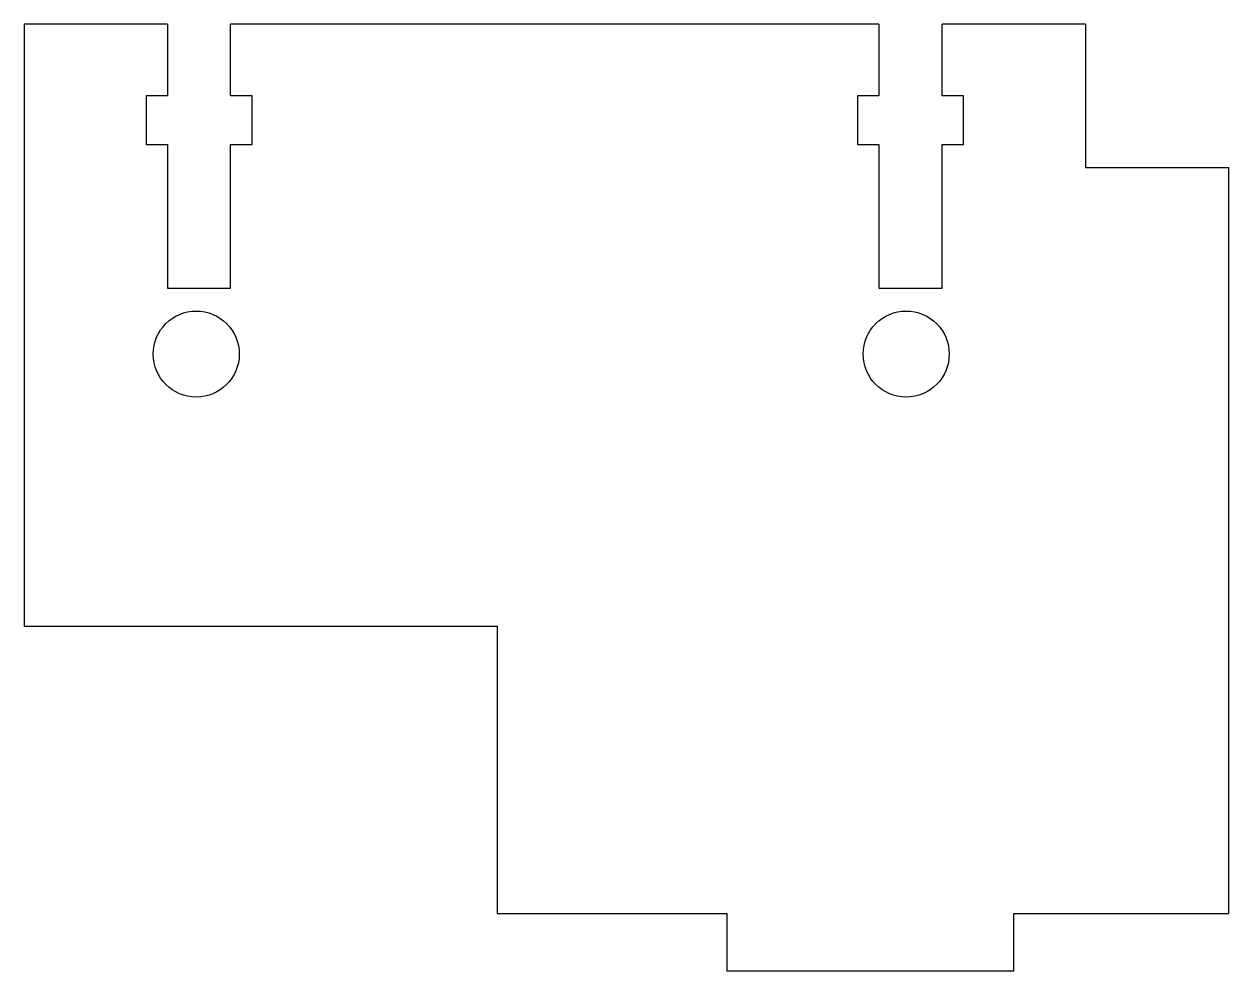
# Model space of a CAD drawing. Header units: millimetres. Extents: x -42 to 42, y -35 to 31.
import ezdxf

# ---------------------------------------------------------------- set-up
doc = ezdxf.new("R2010")
doc.units = ezdxf.units.MM

msp = doc.modelspace()

# ---------------------------------------------------------------- linework, layer by layer
at = {"color": 7, "linetype": 'Continuous', "lineweight": 25}
for p, q in [((-32, 31), (-42, 31)), ((-42, 31), (-42, -11)), ((-32, 31), (-32, 26)), ((-27.6, 26), (-27.6, 31)), ((17.6, 31), (-27.6, 31)), ((17.6, 31), (17.6, 26)), ((22, 26), (22, 31)), ((32, 31), (22, 31)), ((32, 31), (32, 21)), ((-32, 26), (-33.5, 26)), ((-33.5, 26), (-33.5, 22.6)), ((-26.1, 26), (-27.6, 26)), ((-26.1, 22.6), (-26.1, 26)), ((17.6, 26), (16.1, 26)), ((16.1, 26), (16.1, 22.6)), ((23.5, 26), (22, 26)), ((23.5, 22.6), (23.5, 26)), ((-33.5, 22.6), (-32, 22.6)), ((-32, 22.6), (-32, 12.6)), ((-27.6, 12.6), (-27.6, 22.6)), ((-27.6, 22.6), (-26.1, 22.6)), ((16.1, 22.6), (17.6, 22.6)), ((17.6, 22.6), (17.6, 12.6)), ((22, 12.6), (22, 22.6)), ((22, 22.6), (23.5, 22.6)), ((32, 21), (42, 21)), ((42, -31), (42, 21)), ((-32, 12.6), (-27.6, 12.6)), ((17.6, 12.6), (22, 12.6)), ((-9, -11), (-42, -11)), ((-9, -31), (-9, -11)), ((-9, -31), (7, -31)), ((7, -31), (7, -35)), ((27, -31), (42, -31)), ((27, -35), (27, -31)), ((7, -35), (27, -35))]:
    msp.add_line(p, q, dxfattribs=at)
for centre in [(-30, 8), (19.5, 8)]:
    msp.add_circle(centre, 3, dxfattribs=at)

doc.saveas('drawing.dxf')
